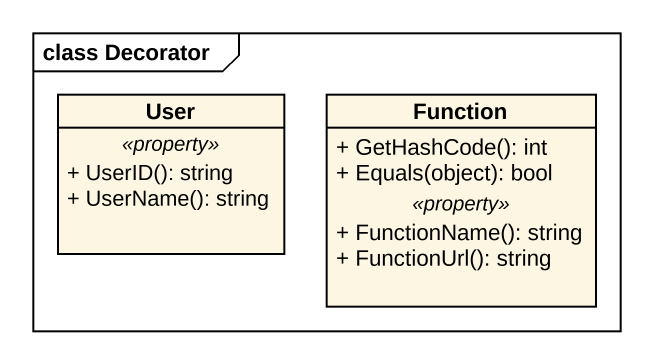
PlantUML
@startuml
mainframe class Decorator
hide circle
hide empty members
skinparam classAttributeIconSize 0
class User {
  .. <<property>> ..
  + UserID(): string
  + UserName(): string
}
class Function {
  + GetHashCode(): int
  + Equals(object): bool
  .. <<property>> ..
  + FunctionName(): string
  + FunctionUrl(): string
}
@enduml
